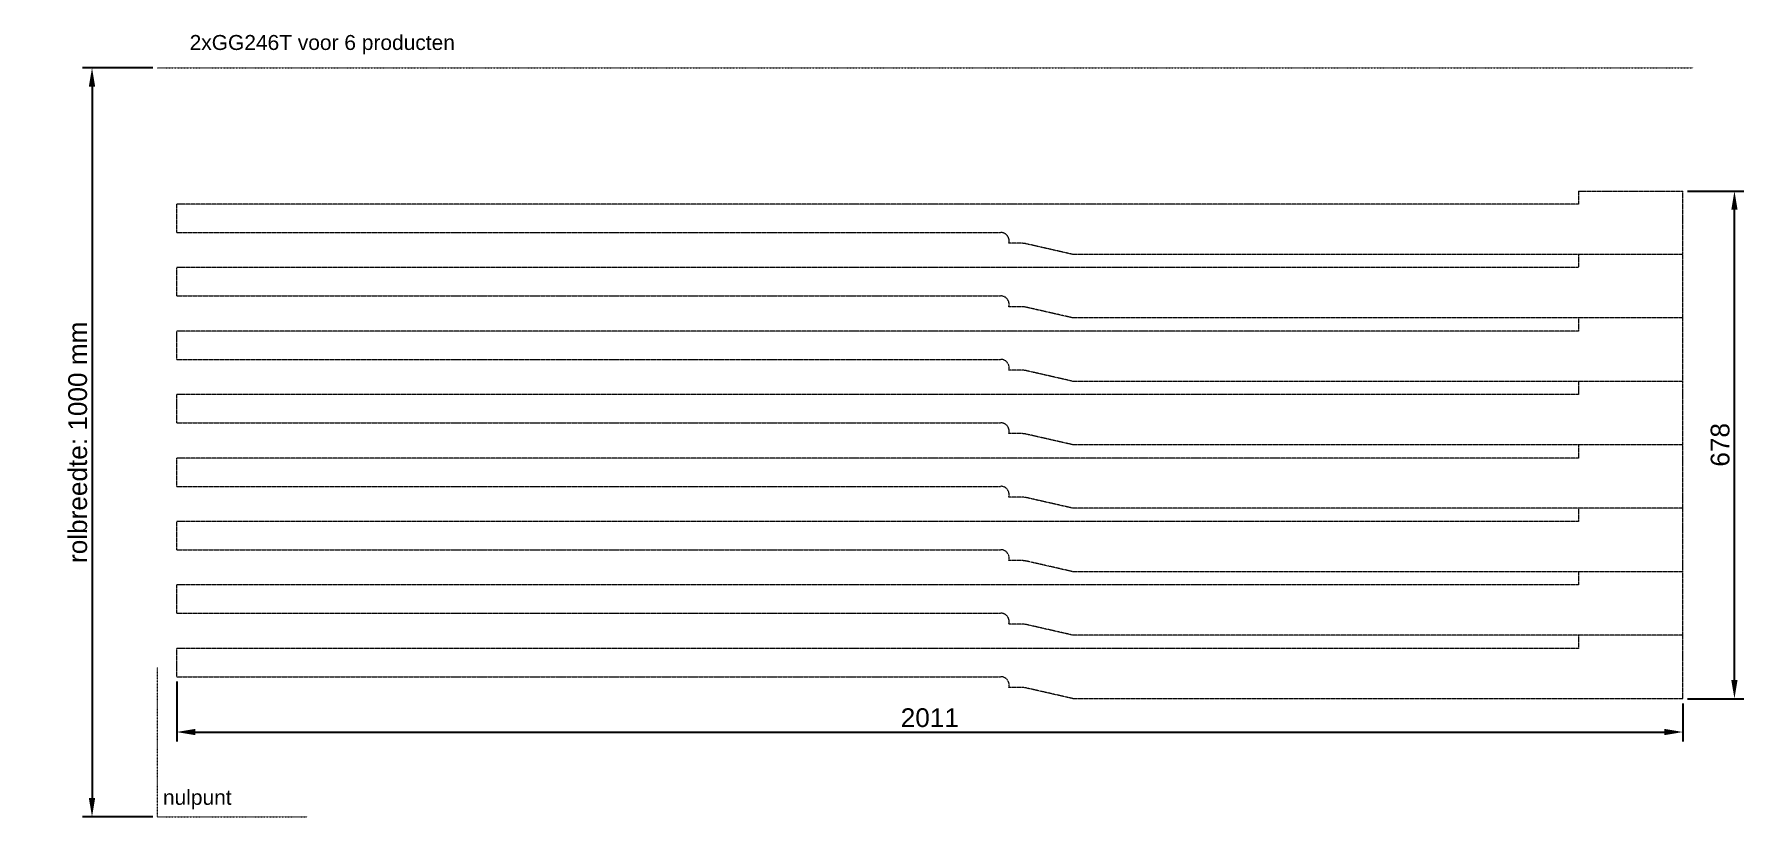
# Model space of a CAD drawing. Header units: millimetres. Extents: x -164 to 2118, y 0 to 1045.
import ezdxf

# ---------------------------------------------------------------- set-up
doc = ezdxf.new("R2010")
doc.units = ezdxf.units.MM
doc.linetypes.add('HIDDEN', pattern=[0.2, 0.1, -0.1])
doc.linetypes.add('PHANTOM', pattern=[0.8, 0.45, -0.05, 0.1, -0.05, 0.1, -0.05])
doc.layers.get('Defpoints').update_dxf_attribs({"lineweight": 13})
for name, color, linetype, lineweight in [('1', 1, 'PHANTOM', 13), ('2', 2, 'PHANTOM', 13), ('3', 3, 'PHANTOM', 13), ('4', 4, 'PHANTOM', 13), ('5', 6, 'PHANTOM', 13), ('6', 8, 'PHANTOM', 13), ('7', 9, 'PHANTOM', 13), ('8', 34, 'PHANTOM', 13), ('dim', 5, 'Continuous', 13), ('hulp', 254, 'HIDDEN', 13)]:
    doc.layers.add(name, color=color, linetype=linetype, lineweight=lineweight)
doc.styles.get("Standard").update_dxf_attribs({"font": 'arial.ttf'})
doc.dimstyles.new('ISO-25 groot', dxfattribs={"dimscale": 10, "dimtxt": 2.5, "dimasz": 2.5, "dimexe": 1.25, "dimexo": 0.625, "dimtad": 1, "dimdec": 0, "dimtxsty": 'Standard', "dimcen": 2.5, "dimadec": 0, "dimazin": 0, "dimtfac": 1, "dimtdec": 0, "dimtmove": 0, "dimatfit": 3, "dimfxl": 1, "dimarcsym": 0})

# ---------------------------------------------------------------- blocks, each defined once
blk = doc.blocks.new('*D1')
at = {"layer": 'Defpoints', "color": 0, "transparency": 16777216}
for p in [(0, 1000), (-87.2, 0), (0, 0)]:
    blk.add_point(p, dxfattribs=at)
at = {"layer": 'dim', "color": 0, "lineweight": -2, "transparency": 16777216}
for p, q in [((-6.2, 1000), (-99.7, 1000)), ((-87.2, 975), (-87.2, 25)), ((-6.2, 0), (-99.7, 0))]:
    blk.add_line(p, q, dxfattribs=at)
at = {"layer": 'dim', "color": 0, "transparency": 16777216}
for points in [[(-91.4, 975), (-83, 975), (-87.2, 1000)], [(-91.4, 25), (-83, 25), (-87.2, 0)]]:
    blk.add_solid(points, dxfattribs=at)
at = {"layer": 'dim', "color": 0, "transparency": 16777216, "insert": (-106.2, 500), "char_height": 25, "attachment_point": 5, "rotation": 90}
blk.add_mtext('rolbreedte: 1000 mm', dxfattribs=at)
blk = doc.blocks.new('*D2')
at = {"layer": 'Defpoints', "color": 0, "transparency": 16777216}
for p in [(25.8, 187.1), (2036.4, 157.7), (2036.4, 113.2)]:
    blk.add_point(p, dxfattribs=at)
at = {"layer": 'dim', "color": 0, "lineweight": -2, "transparency": 16777216}
for p, q in [((25.8, 180.8), (25.8, 100.7)), ((2036.4, 151.5), (2036.4, 100.7)), ((50.8, 113.2), (2011.4, 113.2))]:
    blk.add_line(p, q, dxfattribs=at)
at = {"layer": 'dim', "color": 0, "transparency": 16777216}
for points in [[(50.8, 117.4), (50.8, 109), (25.8, 113.2)], [(2011.4, 117.4), (2011.4, 109), (2036.4, 113.2)]]:
    blk.add_solid(points, dxfattribs=at)
at = {"layer": 'dim', "color": 0, "transparency": 16777216, "insert": (1031.1, 132.2), "char_height": 25, "attachment_point": 5}
blk.add_mtext('2011', dxfattribs=at)
blk = doc.blocks.new('*D3')
at = {"layer": 'Defpoints', "color": 0, "transparency": 16777216}
for p in [(2036.4, 835.4), (2105.1, 835.4), (2036.4, 157.7)]:
    blk.add_point(p, dxfattribs=at)
at = {"layer": 'dim', "color": 0, "lineweight": -2, "transparency": 16777216}
for p, q in [((2042.6, 835.4), (2117.6, 835.4)), ((2105.1, 182.7), (2105.1, 810.4)), ((2042.6, 157.7), (2117.6, 157.7))]:
    blk.add_line(p, q, dxfattribs=at)
at = {"layer": 'dim', "color": 0, "transparency": 16777216}
for points in [[(2100.9, 810.4), (2109.3, 810.4), (2105.1, 835.4)], [(2100.9, 182.7), (2109.3, 182.7), (2105.1, 157.7)]]:
    blk.add_solid(points, dxfattribs=at)
at = {"layer": 'dim', "color": 0, "transparency": 16777216, "insert": (2086.1, 496.6), "char_height": 25, "attachment_point": 5, "rotation": 90}
blk.add_mtext('678', dxfattribs=at)

msp = doc.modelspace()

# ---------------------------------------------------------------- linework, layer by layer
at = {"layer": '1'}
for p, q in [((1897, 242.4), (1897, 224.9)), ((2036.4, 157.7), (2036.4, 242.4)), ((1897, 224.9), (25.8, 224.9)), ((25.8, 187.1), (25.8, 224.9)), ((25.8, 187.1), (1125.8, 187.1)), ((1153.2, 172.7), (1136.5, 172.7)), ((1222.2, 157.8), (1160.2, 171.9)), ((2036.4, 157.7), (1222.2, 157.7))]:
    msp.add_line(p, q, dxfattribs=at)
for centre, radius, start, end in [((1125.8, 175.9), 11.2, 343.2447, 90), ((1153.2, 140.8), 31.9, 77.1932, 89.98)]:
    msp.add_arc(centre, radius, start, end, dxfattribs=at)
at = {"layer": '2'}
for p, q in [((1897, 327.2), (1897, 309.6)), ((2036.4, 242.4), (2036.4, 327.2)), ((1897, 309.6), (25.8, 309.6)), ((25.8, 271.8), (25.8, 309.6)), ((25.8, 271.8), (1125.8, 271.8)), ((1153.2, 257.4), (1136.5, 257.4)), ((1222.2, 242.5), (1160.2, 256.6)), ((2036.4, 242.4), (1222.2, 242.4))]:
    msp.add_line(p, q, dxfattribs=at)
for centre, radius, start, end in [((1125.8, 260.7), 11.2, 343.2447, 90), ((1153.2, 225.5), 31.9, 77.1932, 89.98)]:
    msp.add_arc(centre, radius, start, end, dxfattribs=at)
at = {"layer": '3'}
for p, q in [((1897, 411.9), (1897, 394.3)), ((2036.4, 327.2), (2036.4, 411.9)), ((1897, 394.3), (25.8, 394.3)), ((25.8, 356.5), (25.8, 394.3)), ((25.8, 356.5), (1125.8, 356.5)), ((1153.2, 342.2), (1136.5, 342.2)), ((1222.2, 327.2), (1160.2, 341.4)), ((2036.4, 327.2), (1222.2, 327.2))]:
    msp.add_line(p, q, dxfattribs=at)
for centre, radius, start, end in [((1125.8, 345.4), 11.2, 343.2447, 90), ((1153.2, 310.2), 31.9, 77.1932, 89.98)]:
    msp.add_arc(centre, radius, start, end, dxfattribs=at)
at = {"layer": '4'}
for p, q in [((1897, 496.6), (1897, 479)), ((2036.4, 411.9), (2036.4, 496.6)), ((1897, 479), (25.8, 479)), ((25.8, 441.2), (25.8, 479)), ((25.8, 441.2), (1125.8, 441.2)), ((1153.2, 426.9), (1136.5, 426.9)), ((1222.2, 412), (1160.2, 426.1)), ((2036.4, 411.9), (1222.2, 411.9))]:
    msp.add_line(p, q, dxfattribs=at)
for centre, radius, start, end in [((1125.8, 430.1), 11.2, 343.2447, 90), ((1153.2, 394.9), 31.9, 77.1932, 89.98)]:
    msp.add_arc(centre, radius, start, end, dxfattribs=at)
at = {"layer": '5'}
for p, q in [((1897, 581.3), (1897, 563.7)), ((2036.4, 496.6), (2036.4, 581.3)), ((1897, 563.7), (25.8, 563.7)), ((25.8, 526), (25.8, 563.7)), ((25.8, 526), (1125.8, 526)), ((1153.2, 511.6), (1136.5, 511.6)), ((1222.2, 496.7), (1160.2, 510.8)), ((2036.4, 496.6), (1222.2, 496.6))]:
    msp.add_line(p, q, dxfattribs=at)
for centre, radius, start, end in [((1125.8, 514.8), 11.2, 343.2447, 90), ((1153.2, 479.7), 31.9, 77.1932, 89.98)]:
    msp.add_arc(centre, radius, start, end, dxfattribs=at)
at = {"layer": '6'}
for p, q in [((1897, 666), (1897, 648.5)), ((2036.4, 581.3), (2036.4, 666)), ((1897, 648.5), (25.8, 648.5)), ((25.8, 610.7), (25.8, 648.5)), ((25.8, 610.7), (1125.8, 610.7)), ((1153.2, 596.3), (1136.5, 596.3)), ((1222.2, 581.4), (1160.2, 595.5)), ((2036.4, 581.3), (1222.2, 581.3))]:
    msp.add_line(p, q, dxfattribs=at)
for centre, radius, start, end in [((1125.8, 599.5), 11.2, 343.2447, 90), ((1153.2, 564.4), 31.9, 77.1932, 89.98)]:
    msp.add_arc(centre, radius, start, end, dxfattribs=at)
at = {"layer": '7'}
for p, q in [((1897, 733.2), (25.8, 733.2)), ((25.8, 695.4), (25.8, 733.2)), ((1897, 750.7), (1897, 733.2)), ((2036.4, 666), (2036.4, 750.7)), ((25.8, 695.4), (1125.8, 695.4)), ((1153.2, 681), (1136.5, 681)), ((1222.2, 666.1), (1160.2, 680.2)), ((2036.4, 666), (1222.2, 666))]:
    msp.add_line(p, q, dxfattribs=at)
for centre, radius, start, end in [((1125.8, 684.2), 11.2, 343.2447, 90), ((1153.2, 649.1), 31.9, 77.1932, 89.98)]:
    msp.add_arc(centre, radius, start, end, dxfattribs=at)
at = {"layer": '8'}
for p, q in [((1897, 835.4), (2036.4, 835.4)), ((1897, 835.4), (1897, 817.9)), ((2036.4, 750.7), (2036.4, 835.4)), ((1897, 817.9), (25.8, 817.9)), ((25.8, 780.1), (25.8, 817.9)), ((25.8, 780.1), (1125.8, 780.1)), ((1153.2, 765.7), (1136.5, 765.7)), ((1222.2, 750.8), (1160.2, 764.9)), ((2036.4, 750.7), (1222.2, 750.7))]:
    msp.add_line(p, q, dxfattribs=at)
for centre, radius, start, end in [((1125.8, 768.9), 11.2, 343.2447, 90), ((1153.2, 733.8), 31.9, 77.1932, 89.98)]:
    msp.add_arc(centre, radius, start, end, dxfattribs=at)
at = {"layer": 'hulp'}
for p, q in [((0, 1000), (2050.1, 1000)), ((0, 0), (0, 200)), ((0, 0), (200, 0))]:
    msp.add_line(p, q, dxfattribs=at)

# ---------------------------------------------------------------- texts
at = {"layer": 'dim'}
msp.add_text('nulpunt', height=20, dxfattribs=at).set_placement((7.5, 16))
at = {"layer": 'dim', "insert": (43.1, 1043.8), "char_height": 20, "attachment_point": 1}
msp.add_mtext_dynamic_manual_height_columns('2xGG246T voor 6 producten', width=400.801, gutter_width=100, heights=[0], dxfattribs=at)

# ---------------------------------------------------------------- dimensions: what is measured, and where the dimension line sits
at = {"layer": 'dim'}
dim = msp.add_linear_dim(base=(-87.2, 0), p1=(0, 1000), p2=(0, 0), angle=90, text='rolbreedte: <> mm', dimstyle='ISO-25 groot', dxfattribs=at)
dim.commit()
dim.dimension.update_dxf_attribs({"geometry": '*D1', "text_midpoint": (-106.2, 500)})
dim = msp.add_linear_dim(base=(2105.1, 835.4), p1=(2036.4, 157.7), p2=(2036.4, 835.4), angle=90, dimstyle='ISO-25 groot', dxfattribs=at)
dim.commit()
dim.dimension.update_dxf_attribs({"geometry": '*D3', "text_midpoint": (2086.1, 496.6)})
dim = msp.add_linear_dim(base=(2036.4, 113.2), p1=(25.8, 187.1), p2=(2036.4, 157.7), dimstyle='ISO-25 groot', dxfattribs=at)
dim.commit()
dim.dimension.update_dxf_attribs({"geometry": '*D2', "text_midpoint": (1031.1, 132.2)})

doc.saveas('drawing.dxf')
